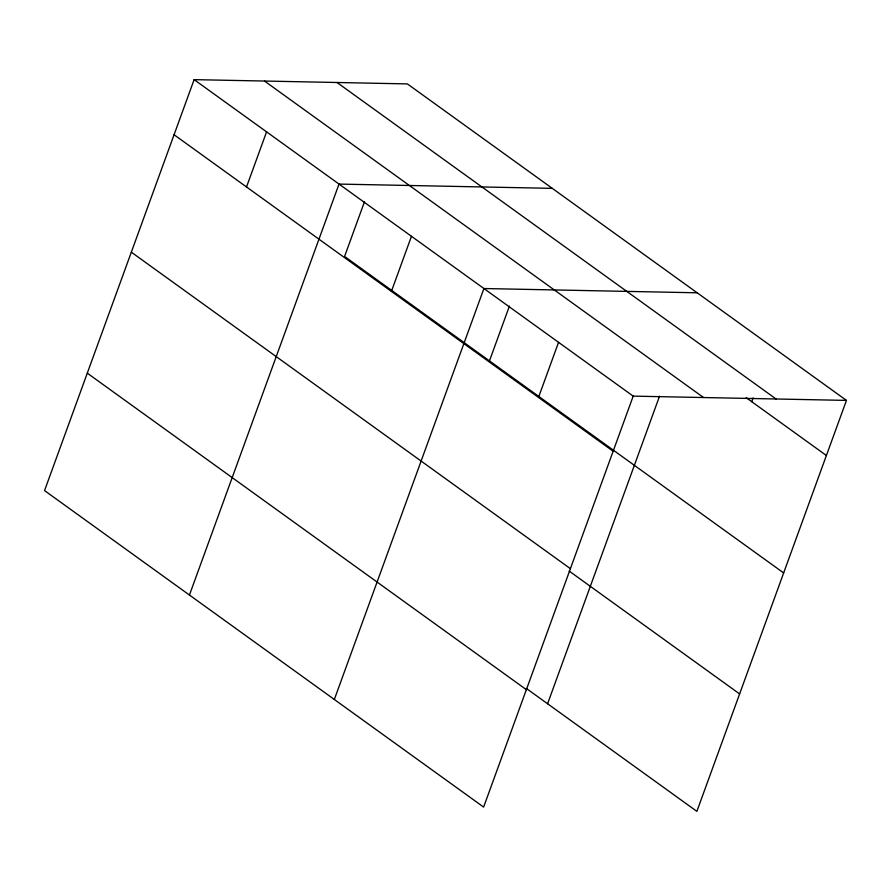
<?xml version="1.0" encoding="UTF-8"?>
<svg xmlns="http://www.w3.org/2000/svg" width="891" height="891" viewBox="0 0 891 891"><rect width="100%" height="100%" fill="white"/><g stroke="black" fill="none" stroke-linecap="round" stroke-linejoin="round"><path stroke-width="1.34" d="M846.45 400.404L407.376 83.91L194.127 79.633L44.55 490.596L483.624 807.09L633.2 396.127L846.45 400.404L696.873 811.367L526.414 688.487M246.517 186.965L266.576 131.857M189.449 595.032L339.014 184.081L552.275 188.357M364.53 201.644L344.583 256.441L783.657 572.946M391.405 291.402L411.464 236.304M334.337 699.48L483.913 288.528L697.163 292.794M489.471 360.888L509.418 306.092M538.498 397.431L558.557 342.322M547.586 703.756L659.54 396.183M751.748 401.707L753.151 397.865M337.01 82.495L776.072 399.001M746.179 397.687L826.391 455.513M264.504 81.048L703.567 397.542M194.127 79.633L633.2 396.127M174.068 134.741L613.142 451.236M131.333 252.175L570.396 568.67M569.16 571.064L739.619 693.933M87.296 373.162L526.358 689.656"/></g></svg>
